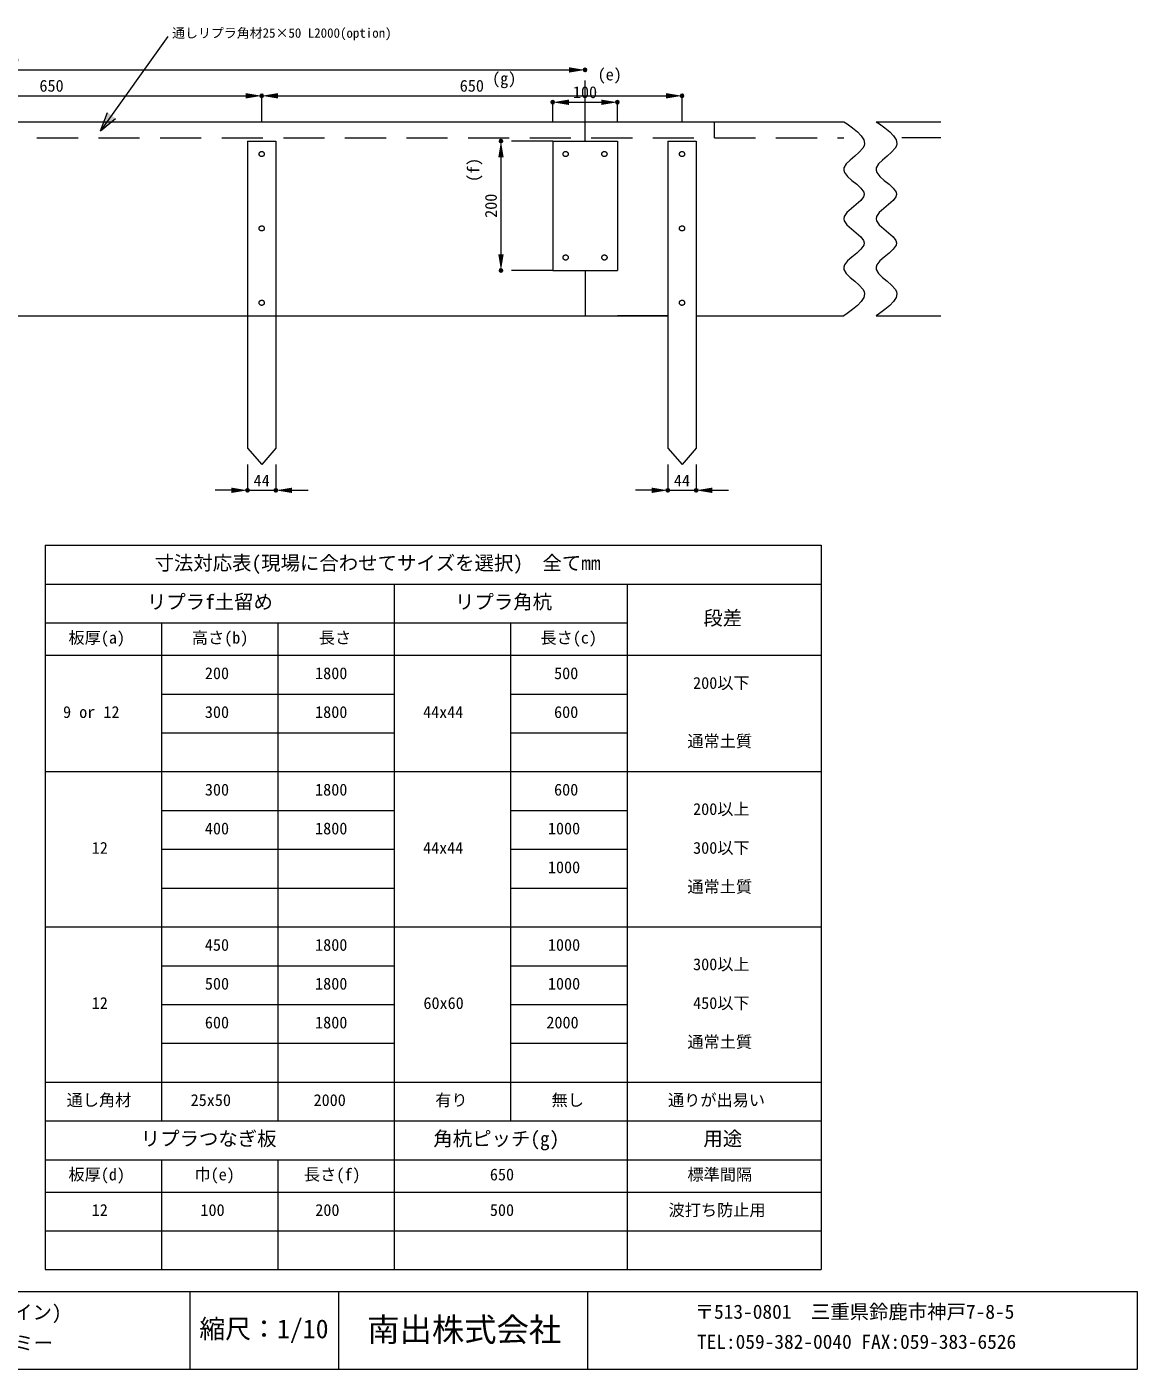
# Model space of a CAD drawing. Units: millimetres, scale not verified. Extents: x -1409 to 1412, y -1045 to 1049.
# Drawn here: x -305 to 1412, y -1045 to 1030 of the extents above; entities that cross this region are included whole.
import ezdxf
from ezdxf.enums import TextEntityAlignment as Align

# ---------------------------------------------------------------- set-up
doc = ezdxf.new("R2010")
doc.units = ezdxf.units.MM
doc.header["$LTSCALE"] = 10
doc.header["$PDMODE"] = 32
doc.header["$PDSIZE"] = 5
doc.linetypes.add('USER2', pattern=[9.525, 6.35, -3.175])
for name, color, linetype, lineweight in [('0-0_0', 7, 'Continuous', 18), ('0-2_外形線', 7, 'Continuous', 18), ('0-6_表枠線', 7, 'Continuous', 18), ('0-9_寸法線', 7, 'USER2', 18)]:
    doc.layers.add(name, color=color, linetype=linetype, lineweight=lineweight)
doc.layers.add('0-5_Defpoints', color=7, linetype='Continuous')
doc.layers.add('0-8_文字', color=7, linetype='Continuous')
doc.styles.add('ＭＳ ゴシック', font='')
doc.styles.get('ＭＳ ゴシック').set_extended_font_data('MS Gothic')

# ---------------------------------------------------------------- blocks, each defined once
blk = doc.blocks.new('D31')
at = {"layer": '0-2_外形線'}
for p, q in [((10697.86, 9139.16), (10695.78, 9139.16)), ((10699.95, 9055.83), (10699.95, 8555.83)), ((10697.86, 8472.5), (10695.78, 8472.5))]:
    blk.add_line(p, q, dxfattribs=at)
for points in [[(10686.06, 9055.83), (10713.84, 9055.83), (10699.95, 9139.16)], [(10686.06, 8555.83), (10713.84, 8555.83), (10699.95, 8472.5)]]:
    blk.add_solid(points, dxfattribs=at)
at = {"layer": '0-5_Defpoints'}
for p in [(10699.95, 9139.16), (10699.95, 8472.5)]:
    blk.add_point(p, dxfattribs=at)
at = {"layer": '0-2_外形線', "style": 'ＭＳ ゴシック'}
blk.add_text('200', height=61.09, rotation=90, dxfattribs=at).set_placement((10696.98, 8743.33), align=Align.BOTTOM_LEFT)
blk = doc.blocks.new('D32')
at = {"layer": '0-2_外形線'}
for p, q in [((5133.28, 9507.91), (5133.28, 9510)), ((5216.61, 9505.83), (11049.95, 9505.83)), ((11133.28, 9507.91), (11133.28, 9510))]:
    blk.add_line(p, q, dxfattribs=at)
for points in [[(5216.61, 9519.72), (5216.61, 9491.94), (5133.28, 9505.83)], [(11049.95, 9519.72), (11049.95, 9491.94), (11133.28, 9505.83)]]:
    blk.add_solid(points, dxfattribs=at)
at = {"layer": '0-5_Defpoints'}
for p in [(5133.28, 9505.83), (11133.28, 9505.83)]:
    blk.add_point(p, dxfattribs=at)
at = {"layer": '0-2_外形線', "style": 'ＭＳ ゴシック'}
blk.add_text('1800', height=61.09, dxfattribs=at).set_placement((8049.95, 9508.8), align=Align.BOTTOM_LEFT)
blk = doc.blocks.new('D34')
at = {"layer": '0-2_外形線'}
for p, q in [((7299.95, 9374.58), (7299.95, 9376.66)), ((7383.28, 9372.5), (9383.28, 9372.5)), ((9466.61, 9374.58), (9466.61, 9376.66))]:
    blk.add_line(p, q, dxfattribs=at)
for points in [[(7383.28, 9386.39), (7383.28, 9358.61), (7299.95, 9372.5)], [(9383.28, 9386.39), (9383.28, 9358.61), (9466.61, 9372.5)]]:
    blk.add_solid(points, dxfattribs=at)
at = {"layer": '0-5_Defpoints'}
for p in [(7299.95, 9372.5), (9466.61, 9372.5)]:
    blk.add_point(p, dxfattribs=at)
at = {"layer": '0-2_外形線', "style": 'ＭＳ ゴシック'}
blk.add_text('650', height=61.09, dxfattribs=at).set_placement((8320.78, 9375.46), align=Align.BOTTOM_LEFT)
blk = doc.blocks.new('D35')
at = {"layer": '0-2_外形線'}
for p, q in [((9466.61, 9374.58), (9466.61, 9376.66)), ((9549.95, 9372.5), (11549.95, 9372.5)), ((11633.28, 9374.58), (11633.28, 9376.66))]:
    blk.add_line(p, q, dxfattribs=at)
for points in [[(9549.95, 9386.39), (9549.95, 9358.61), (9466.61, 9372.5)], [(11549.95, 9386.39), (11549.95, 9358.61), (11633.28, 9372.5)]]:
    blk.add_solid(points, dxfattribs=at)
at = {"layer": '0-5_Defpoints'}
for p in [(9466.61, 9372.5), (11633.28, 9372.5)]:
    blk.add_point(p, dxfattribs=at)
at = {"layer": '0-2_外形線', "style": 'ＭＳ ゴシック'}
blk.add_text('650', height=61.09, dxfattribs=at).set_placement((10487.45, 9375.46), align=Align.BOTTOM_LEFT)
blk = doc.blocks.new('D36')
at = {"layer": '0-2_外形線'}
for p, q in [((10966.61, 9341.25), (10966.61, 9343.33)), ((11299.95, 9341.25), (11299.95, 9343.33)), ((11049.95, 9339.16), (11216.61, 9339.16))]:
    blk.add_line(p, q, dxfattribs=at)
for points in [[(11049.95, 9353.05), (11049.95, 9325.28), (10966.61, 9339.16)], [(11216.61, 9353.05), (11216.61, 9325.28), (11299.95, 9339.16)]]:
    blk.add_solid(points, dxfattribs=at)
at = {"layer": '0-5_Defpoints'}
for p in [(10966.61, 9339.16), (11299.95, 9339.16)]:
    blk.add_point(p, dxfattribs=at)
at = {"layer": '0-2_外形線', "style": 'ＭＳ ゴシック'}
blk.add_text('100', height=61.09, dxfattribs=at).set_placement((11070.78, 9342.13), align=Align.BOTTOM_LEFT)
blk = doc.blocks.new('D37')
at = {"layer": '0-2_外形線'}
for p, q in [((11476.61, 7339.16), (11393.28, 7339.16)), ((11559.95, 7341.25), (11559.95, 7343.33)), ((11559.95, 7339.16), (11706.61, 7339.16)), ((11706.61, 7341.25), (11706.61, 7343.33)), ((11789.95, 7339.16), (11873.28, 7339.16))]:
    blk.add_line(p, q, dxfattribs=at)
for points in [[(11476.61, 7353.05), (11476.61, 7325.28), (11559.95, 7339.16)], [(11789.95, 7353.05), (11789.95, 7325.28), (11706.61, 7339.16)]]:
    blk.add_solid(points, dxfattribs=at)
at = {"layer": '0-5_Defpoints'}
for p in [(11559.95, 7339.16), (11706.61, 7339.16)]:
    blk.add_point(p, dxfattribs=at)
at = {"layer": '0-2_外形線', "style": 'ＭＳ ゴシック'}
blk.add_text('44', height=61.09, dxfattribs=at).set_placement((11591.61, 7341.25), align=Align.BOTTOM_LEFT)
blk = doc.blocks.new('D38')
at = {"layer": '0-2_外形線'}
for p, q in [((9309.95, 7339.16), (9226.61, 7339.16)), ((9393.28, 7341.25), (9393.28, 7343.33)), ((9393.28, 7339.16), (9539.95, 7339.16)), ((9539.95, 7341.25), (9539.95, 7343.33)), ((9623.28, 7339.16), (9706.61, 7339.16))]:
    blk.add_line(p, q, dxfattribs=at)
for points in [[(9309.95, 7353.05), (9309.95, 7325.28), (9393.28, 7339.16)], [(9623.28, 7353.05), (9623.28, 7325.28), (9539.95, 7339.16)]]:
    blk.add_solid(points, dxfattribs=at)
at = {"layer": '0-5_Defpoints'}
for p in [(9393.28, 7339.16), (9539.95, 7339.16)]:
    blk.add_point(p, dxfattribs=at)
at = {"layer": '0-2_外形線', "style": 'ＭＳ ゴシック'}
blk.add_text('44', height=61.09, dxfattribs=at).set_placement((9424.95, 7341.25), align=Align.BOTTOM_LEFT)

msp = doc.modelspace()

# ---------------------------------------------------------------- linework, layer by layer
at = {"layer": '0-0_0'}
msp.add_line((-190.87, 869.54), (-167.71, 888.61), dxfattribs=at)
for points in [[(-86.71, 1015.35), (-190.87, 869.54), (-180.35, 897.64)], [(958.23, 883.6), (963.37, 880.07), (971.88, 873.98), (979.45, 867.9), (985.49, 861.81), (989.41, 855.72), (990.61, 849.63), (989.83, 846.1), (987.88, 842.57), (982.39, 836.48), (975.37, 830.4), (968.17, 824.31), (962.13, 818.22), (958.6, 812.13), (958.23, 808.6), (959.33, 805.07), (964, 798.98), (970.87, 792.9), (978.38, 786.81), (984.99, 780.72), (989.15, 774.63), (989.83, 771.1), (988.96, 767.57), (984.52, 761.48), (977.7, 755.4), (970.12, 749.31), (963.35, 743.22), (959.01, 737.13), (958.23, 733.6), (959.01, 730.07), (963.35, 723.98), (970.12, 717.9), (977.7, 711.81), (984.52, 705.72), (988.96, 699.63), (989.83, 696.1), (989.15, 692.57), (984.99, 686.48), (978.38, 680.4), (970.87, 674.31)], [(1008.23, 883.6), (1013.37, 880.07), (1021.88, 873.98), (1029.45, 867.9), (1035.49, 861.81), (1039.41, 855.72), (1040.61, 849.63), (1039.83, 846.1), (1037.88, 842.57), (1032.39, 836.48), (1025.37, 830.4), (1018.17, 824.31), (1012.13, 818.22), (1008.6, 812.13), (1008.23, 808.6), (1009.33, 805.07), (1014, 798.98), (1020.87, 792.9), (1028.38, 786.81), (1034.99, 780.72), (1039.15, 774.63), (1039.83, 771.1), (1038.96, 767.57), (1034.52, 761.48), (1027.7, 755.4), (1020.12, 749.31), (1013.35, 743.22), (1009.01, 737.13), (1008.23, 733.6), (1009.01, 730.07), (1013.35, 723.98), (1020.12, 717.9), (1027.7, 711.81), (1034.52, 705.72), (1038.96, 699.63), (1039.83, 696.1), (1039.15, 692.57), (1034.99, 686.48), (1028.38, 680.4), (1020.87, 674.31)], [(970.87, 674.31), (964, 668.22), (959.33, 662.13), (958.23, 658.6), (958.6, 655.07), (962.13, 648.98), (968.17, 642.9), (975.37, 636.81), (982.39, 630.72), (987.88, 624.63), (989.83, 621.1), (990.61, 617.57), (989.41, 611.48), (985.49, 605.4), (979.45, 599.31), (971.88, 593.22), (963.37, 587.13), (958.23, 583.6)], [(1020.87, 674.31), (1014, 668.22), (1009.33, 662.13), (1008.23, 658.6), (1008.6, 655.07), (1012.13, 648.98), (1018.17, 642.9), (1025.37, 636.81), (1032.39, 630.72), (1037.88, 624.63), (1039.83, 621.1), (1040.61, 617.57), (1039.41, 611.48), (1035.49, 605.4), (1029.45, 599.31), (1021.88, 593.22), (1013.37, 587.13), (1008.23, 583.6)]]:
    msp.add_lwpolyline(points, dxfattribs=at)
msp.add_solid([(-180.35, 897.64), (-167.71, 888.61), (-190.87, 869.54)], dxfattribs=at)
at = {"layer": '0-2_外形線'}
for p, q in [((558.23, 883.6), (958.23, 883.6)), ((558.23, 853.6), (558.23, 883.6)), ((1008.23, 883.6), (1108.23, 883.6)), ((36.23, 853.6), (36.23, 378.6)), ((36.23, 853.6), (80.23, 853.6)), ((80.23, 853.6), (80.23, 378.6)), ((508.23, 853.6), (608.23, 853.6)), ((508.23, 853.6), (508.23, 653.6)), ((608.23, 853.6), (608.23, 653.6)), ((686.23, 853.6), (686.23, 378.6)), ((686.23, 853.6), (730.23, 853.6)), ((730.23, 853.6), (730.23, 378.6)), ((508.23, 653.6), (608.23, 653.6)), ((558.23, 653.6), (558.23, 583.6)), ((-1241.77, 583.6), (558.23, 583.6)), ((730.23, 583.6), (958.23, 583.6)), ((1008.23, 583.6), (1108.23, 583.6)), ((36.23, 378.6), (58.23, 353.6)), ((80.23, 378.6), (58.23, 353.6)), ((686.23, 378.6), (708.23, 353.6)), ((730.23, 378.6), (708.23, 353.6)), ((-276.77, 228.6), (923.23, 228.6)), ((923.23, 228.6), (923.23, 168.6)), ((-276.77, 168.6), (923.23, 168.6)), ((263.23, 168.6), (263.23, 108.6)), ((923.23, 168.6), (923.23, 108.6)), ((-96.77, 108.6), (-96.77, -661.4)), ((83.23, 108.6), (83.23, -661.4)), ((263.23, 108.6), (263.23, -661.4)), ((443.23, 108.6), (443.23, -661.4)), ((923.23, 108.6), (923.23, 58.6)), ((-276.77, 58.6), (923.23, 58.6)), ((-276.77, 58.6), (923.23, 58.6)), ((443.23, 58.6), (623.23, 58.6)), ((-96.77, -1.4), (83.23, -1.4)), ((83.23, -1.4), (263.23, -1.4)), ((443.23, -1.4), (623.23, -1.4)), ((-96.77, -61.4), (83.23, -61.4)), ((83.23, -61.4), (263.23, -61.4)), ((443.23, -61.4), (623.23, -61.4)), ((-276.77, -121.4), (263.23, -121.4)), ((-96.77, -121.4), (83.23, -121.4)), ((83.23, -121.4), (263.23, -121.4)), ((263.23, -121.4), (443.23, -121.4)), ((443.23, -121.4), (623.23, -121.4)), ((443.23, -121.4), (923.23, -121.4)), ((-96.77, -181.4), (83.23, -181.4)), ((83.23, -181.4), (263.23, -181.4)), ((443.23, -181.4), (623.23, -181.4)), ((-96.77, -241.4), (83.23, -241.4)), ((83.23, -241.4), (263.23, -241.4)), ((443.23, -241.4), (623.23, -241.4)), ((-96.77, -301.4), (83.23, -301.4)), ((83.23, -301.4), (263.23, -301.4)), ((443.23, -301.4), (623.23, -301.4)), ((-276.77, -361.4), (263.23, -361.4)), ((-96.77, -361.4), (83.23, -361.4)), ((83.23, -361.4), (263.23, -361.4)), ((263.23, -361.4), (443.23, -361.4)), ((443.23, -361.4), (623.23, -361.4)), ((623.23, -361.4), (923.23, -361.4)), ((-96.77, -421.4), (83.23, -421.4)), ((83.23, -421.4), (263.23, -421.4)), ((443.23, -421.4), (623.23, -421.4)), ((-96.77, -481.4), (83.23, -481.4)), ((83.23, -481.4), (263.23, -481.4)), ((443.23, -481.4), (623.23, -481.4)), ((-96.77, -541.4), (83.23, -541.4)), ((83.23, -541.4), (263.23, -541.4)), ((443.23, -541.4), (623.23, -541.4)), ((-276.77, -601.4), (263.23, -601.4)), ((-96.77, -601.4), (83.23, -601.4)), ((83.23, -601.4), (263.23, -601.4)), ((263.23, -601.4), (443.23, -601.4)), ((443.23, -601.4), (623.23, -601.4)), ((623.23, -601.4), (923.23, -601.4)), ((-276.77, -661.4), (923.23, -661.4)), ((263.23, -661.4), (263.23, -721.4)), ((-276.77, -721.4), (263.23, -721.4)), ((-96.77, -721.4), (-96.77, -771.4)), ((83.23, -721.4), (83.23, -771.4)), ((263.23, -721.4), (263.23, -771.4)), ((263.23, -721.4), (923.23, -721.4)), ((-276.77, -771.4), (263.23, -771.4)), ((-276.77, -771.4), (-276.77, -891.4)), ((-96.77, -771.4), (-96.77, -891.4)), ((83.23, -771.4), (83.23, -891.4)), ((263.23, -771.4), (263.23, -891.4)), ((263.23, -771.4), (923.23, -771.4)), ((-276.77, -831.4), (263.23, -831.4)), ((263.23, -831.4), (923.23, -831.4)), ((-276.77, -891.4), (263.23, -891.4)), ((263.23, -891.4), (923.23, -891.4)), ((-902.93, -925.27), (-52.93, -925.27)), ((-52.93, -925.27), (177.07, -925.27)), ((-52.93, -925.27), (-52.93, -1045.27)), ((562.07, -925.27), (1412.07, -925.27)), ((1412.07, -925.27), (1412.07, -1045.27)), ((-902.93, -1045.27), (-52.93, -1045.27)), ((-52.93, -1045.27), (177.07, -1045.27)), ((562.07, -1045.27), (1412.07, -1045.27))]:
    msp.add_line(p, q, dxfattribs=at)
for points in [[(-1241.77, 853.6), (-1241.77, 883.6), (558.23, 883.6)], [(558.23, 583.6), (686.23, 583.6), (608.33, 583.6)], [(-276.77, 228.6), (-276.77, 168.6), (-276.77, 108.6), (-276.77, 58.6), (-276.77, -121.4), (-276.77, -301.4), (-276.77, -481.4), (-276.77, -661.4)], [(623.23, 168.6), (623.23, 108.6), (623.23, 58.6)], [(-276.77, 108.6), (623.23, 108.6), (623.23, -661.4)], [(-96.77, 58.6), (83.23, 58.6), (263.23, 58.6)], [(923.23, 58.6), (923.23, -121.4), (923.23, -301.4), (923.23, -481.4), (923.23, -661.4)], [(-276.77, -661.4), (-276.77, -721.4), (-276.77, -771.4)], [(623.23, -661.4), (623.23, -721.4), (623.23, -771.4), (623.23, -891.4)], [(923.23, -661.4), (923.23, -721.4), (923.23, -771.4), (923.23, -891.4)], [(177.07, -925.27), (177.07, -1045.27), (562.07, -1045.27)], [(177.07, -925.27), (562.07, -925.27), (562.07, -1045.27)]]:
    msp.add_lwpolyline(points, dxfattribs=at)
at = {"layer": '0-6_表枠線'}
for p, q in [((-276.77, -601.4), (923.23, -601.4)), ((-276.77, -661.4), (923.23, -661.4))]:
    msp.add_line(p, q, dxfattribs=at)
at = {"layer": '0-9_寸法線'}
for p, q in [((558.23, 883.6), (558.23, 963.6)), ((58.23, 883.6), (58.23, 923.6)), ((508.23, 883.6), (508.23, 913.6)), ((608.23, 883.6), (608.23, 913.6)), ((708.23, 883.6), (708.23, 923.6)), ((758.23, 858.6), (758.23, 883.6)), ((508.23, 853.6), (428.23, 853.6)), ((758.23, 858.6), (958.23, 858.6)), ((1108.23, 858.6), (1048.23, 858.6)), ((508.23, 653.6), (428.23, 653.6)), ((36.23, 353.6), (36.23, 313.6)), ((80.23, 353.6), (80.23, 313.6)), ((686.23, 353.6), (686.23, 313.6)), ((730.23, 353.6), (730.23, 313.6))]:
    msp.add_line(p, q, dxfattribs=at)
msp.add_lwpolyline([(-1241.77, 883.6), (-1241.77, 858.6), (758.23, 858.6)], dxfattribs=at)
for centre in [(58.23, 833.6), (528.23, 833.6), (588.23, 833.6), (708.23, 833.6), (58.23, 718.6), (708.23, 718.6), (528.23, 673.6), (588.23, 673.6), (58.23, 603.6), (708.23, 603.6)]:
    msp.add_circle(centre, 4, dxfattribs=at)

# ---------------------------------------------------------------- block references
at = {"layer": '0-2_外形線', "xscale": 0.3, "yscale": 0.3}
for name in ['D32', 'D34', 'D35', 'D36', 'D31', 'D38', 'D37']:
    msp.add_blockref(name, (-2781.75, -1888.15), dxfattribs=at)

# ---------------------------------------------------------------- texts
at = {"layer": '0-0_0', "style": 'ＭＳ ゴシック'}
msp.add_text('通しリプラ角材25×50 L2000(option)', height=14.66, dxfattribs=at).set_placement((-80.33, 1008.97), align=Align.BOTTOM_LEFT)
at = {"layer": '0-2_外形線', "style": 'ＭＳ ゴシック'}
for s, height, p in [('(g)', 18.33, (414.55, 935.84)), ('(e)', 18.33, (577.69, 941.86)), ('リプラf土留め', 21.99, (-119.34, 123.6)), ('9 or 12', 18.33, (-248.94, -43.9)), ('角杭ピッチ(g)', 21.99, (323.66, -706.4))]:
    msp.add_text(s, height=height, dxfattribs=at).set_placement(p, align=Align.BOTTOM_LEFT)
msp.add_text('(f)', height=18.33, rotation=90, dxfattribs=at).set_placement((400.29, 790.25), align=Align.BOTTOM_LEFT)
at = {"layer": '0-8_文字', "style": 'ＭＳ ゴシック'}
for s, height, p in [('寸法対応表(現場に合わせてサイズを選択)\u3000全てmm', 21.99, (-107.48, 183.6)), ('リプラ角杭', 21.99, (357.23, 123.6)), ('段差', 21.99, (741.23, 98.6)), ('板厚(a)', 18.33, (-240.58, 71.1)), ('高さ(b)', 18.33, (-49.79, 71.1)), ('長さ', 18.33, (146.57, 71.1)), ('長さ(c)', 18.33, (489.27, 71.1)), ('200', 18.33, (-29.66, 16.1)), ('1800', 18.33, (140.82, 16.1)), ('500', 18.33, (510.34, 16.1)), ('200以下', 18.33, (725.34, 1.1)), ('300', 18.33, (-29.66, -43.9)), ('1800', 18.33, (140.82, -43.9)), ('44x44', 18.33, (307.72, -43.9)), ('600', 18.33, (510.34, -43.9)), ('通常土質', 18.33, (716.57, -88.9)), ('300', 18.33, (-29.66, -163.9)), ('1800', 18.33, (140.82, -163.9)), ('600', 18.33, (510.34, -163.9)), ('200以上', 18.33, (725.34, -193.9)), ('400', 18.33, (-29.66, -223.9)), ('1800', 18.33, (140.82, -223.9)), ('1000', 18.33, (500.82, -223.9)), ('12', 18.33, (-204.62, -253.9)), ('44x44', 18.33, (307.72, -253.9)), ('300以下', 18.33, (725.34, -253.9)), ('1000', 18.33, (500.82, -283.9)), ('通常土質', 18.33, (716.57, -313.9)), ('450', 18.33, (-29.66, -403.9)), ('1800', 18.33, (140.82, -403.9)), ('1000', 18.33, (500.82, -403.9)), ('300以上', 18.33, (725.34, -433.9)), ('500', 18.33, (-29.66, -463.9)), ('1800', 18.33, (140.82, -463.9)), ('1000', 18.33, (500.82, -463.9)), ('12', 18.33, (-204.62, -493.9)), ('60x60', 18.33, (308.32, -493.9)), ('450以下', 18.33, (725.34, -493.9)), ('600', 18.33, (-29.66, -523.9)), ('1800', 18.33, (140.82, -523.9)), ('2000', 18.33, (498.44, -523.9)), ('通常土質', 18.33, (716.57, -553.9)), ('通し角材', 18.33, (-243.43, -643.9)), ('25x50', 18.33, (-51.68, -643.9)), ('2000', 18.33, (138.44, -643.9)), ('有り', 18.33, (326.57, -643.9)), ('無し', 18.33, (506.57, -643.9)), ('通りが出易い', 18.33, (686.57, -643.9)), ('リプラつなぎ板', 21.99, (-128.77, -706.4)), ('用途', 21.99, (741.23, -706.4)), ('板厚(d)', 18.33, (-240.58, -758.9)), ('巾(e)', 18.33, (-45.82, -758.9)), ('長さ(f)', 18.33, (123.59, -758.9)), ('650', 18.33, (411.09, -758.9)), ('標準間隔', 18.33, (716.57, -758.9)), ('波打ち防止用', 18.33, (687.4, -813.9)), ('12', 18.33, (-204.62, -813.9)), ('100', 18.33, (-36.53, -813.9)), ('200', 18.33, (141.09, -813.9)), ('500', 18.33, (411.09, -813.9)), ('素材：再生プラスチック材(PPメイン)', 21.99, (-760.99, -974.91)), ('〒513-0801\u3000三重県鈴鹿市神戸7-8-5', 21.99, (727.76, -974.06)), ('縮尺：1/10', 29.33, (-38.22, -1006.38)), ('南出株式会社', 36.66, (221.34, -1013.44)), ('色：茶色/黒色\u3000タイプ：エコノミー', 21.99, (-759.51, -1022.35)), ('TEL:059-382-0040 FAX:059-383-6526', 21.99, (731.33, -1020.46))]:
    msp.add_text(s, height=height, dxfattribs=at).set_placement(p, align=Align.BOTTOM_LEFT)

doc.saveas('drawing.dxf')
